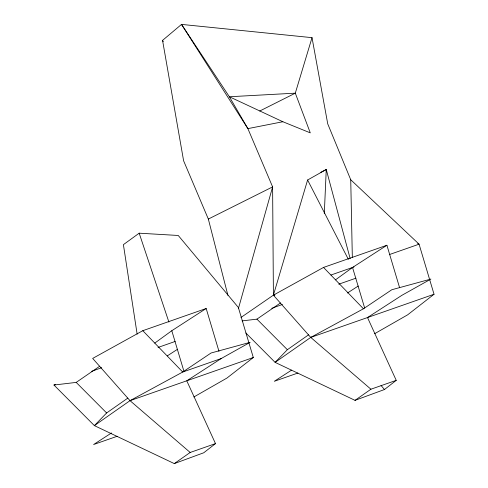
<?xml version="1.0" encoding="UTF-8"?>
<svg xmlns="http://www.w3.org/2000/svg" width="488" height="488" viewBox="0 0 488 488"><rect width="100%" height="100%" fill="white"/><g stroke="black" fill="none" stroke-linecap="round" stroke-linejoin="round"><path stroke-width="0.73" d="M324.3 213.628L326.259 169.507L320.848 172.27M238.406 308.581L272.615 186.892L247.886 128.625L229.372 96.752L181.524 24.4L162.559 40.382L183.61 160.79L208.339 219.057L227.92 295.368M240.938 317.487L273.402 295.161L307.599 180.005L326.259 169.507L350.183 258.695M282.863 121.738L247.886 128.625L181.524 24.4L312.021 37.661L295.307 93.165L310.276 132.864L282.863 121.738L229.372 96.752L295.307 93.165L259.72 111.032M127.826 398.098L106.622 412.958L94.379 425.621L53.961 385.032L55.388 384.514M308.562 334.847L287.353 349.701L275.116 362.37L245.861 332.993M137.146 334.152L123.403 244.647L139.178 233.185L178.242 235.472L238.333 307.434L253.309 357.515L226.914 378.078L193.87 396.982M215.495 443.61L203.728 452.779L174.289 463.6L94.379 425.621L130.009 400.66L182.707 372.033L211.072 352.995L250.191 342.308L221.149 358.576L186.77 380.799L215.495 443.61L190.18 452.467L174.289 463.6M312.021 37.661L327.729 123.854L350.732 179.749L419.07 244.183L434.039 294.258L407.645 314.827L374.607 333.725M384.459 389.528L396.232 380.353L367.507 317.548L401.88 295.325L430.928 279.051L391.803 289.744L363.444 308.782L310.74 337.409L275.116 362.37L355.026 400.349L384.459 389.528L381.049 385.483M154.757 343.101L171.8 330.724L206.18 308.501L218.978 351.323M335.494 279.844L352.537 267.467L386.911 245.25L399.495 287.347M355.026 400.349L370.917 389.217L396.232 380.353M53.961 385.032L76.195 382.403L99.753 366.201M242.103 320.903L256.926 319.146L280.49 302.95M167.353 355.844L177.504 349.28M111.477 432.972L93.58 444.537L117.187 436.278M347.456 293.001L358.241 286.029M291.568 370.136L274.311 381.287L297.924 373.027M206.18 308.501L142.795 330.687L92.671 358.418L130.009 400.66L190.18 452.467M370.917 389.217L310.74 337.409L273.402 295.161L323.532 267.43L386.911 245.25M208.339 219.057L272.615 186.892L273.402 295.161L274.811 295.6M91.713 371.313L101.687 367.684M271.737 308.318L282.418 304.433M273.402 295.161L274.842 294.661M330.955 275.025L353.965 266.966M389.735 254.449L419.07 244.183L417.691 243.549M158.039 347.45L175.204 341.441M338.77 284.193L355.941 278.184M221.149 358.576L182.707 372.033L142.795 330.687M130.009 400.66L253.309 357.515M310.74 337.409L434.039 294.258M256.926 319.146L287.353 349.701M76.195 382.403L106.622 412.958M323.532 267.43L363.444 308.782M162.559 40.382L163.266 41.724M307.599 180.005L348.353 259.335M139.178 233.185L168.903 322.05M352.537 267.467L364.689 308.111M171.8 330.724L183.952 371.362M350.732 179.749L352.336 257.64"/></g></svg>
